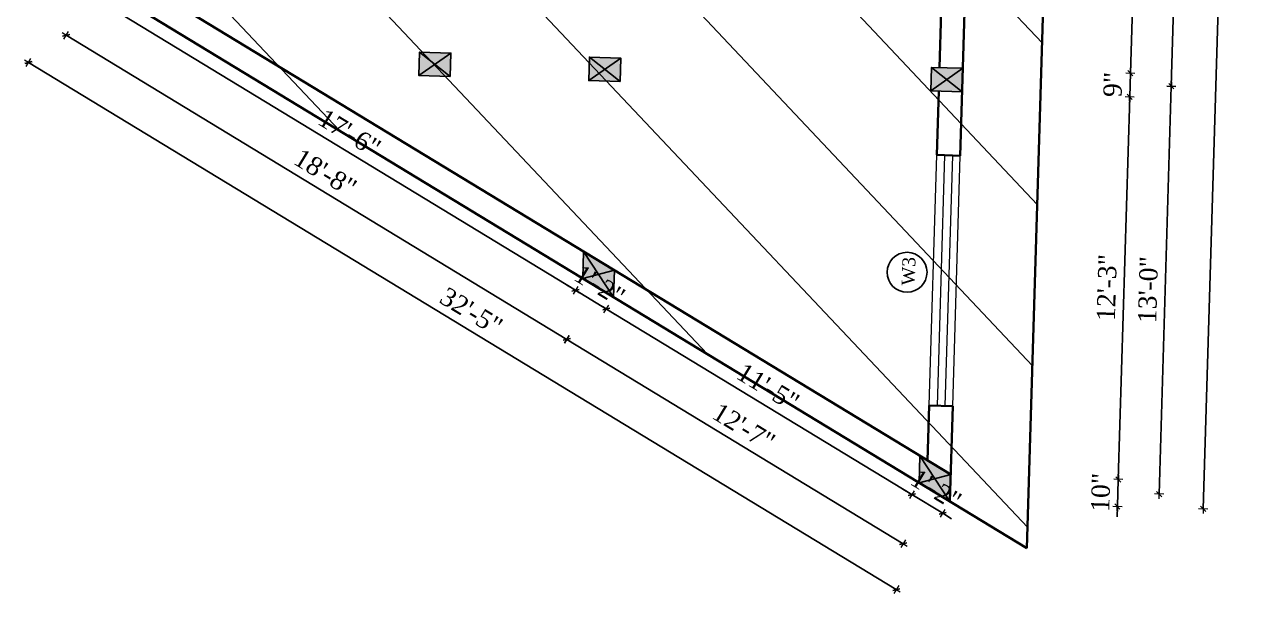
# Model space of a CAD drawing. Header units: inches. Extents: x 4069 to 291496, y -47643 to 12535.
# Drawn here: x 144300.9 to 144770.8, y -20158.6 to -19940.6 of the extents above; entities that cross this region are included whole.
import ezdxf

# ---------------------------------------------------------------- set-up
doc = ezdxf.new("R2010")
doc.units = ezdxf.units.IN
doc.header["$LTSCALE"] = 5
doc.header["$MEASUREMENT"] = 0
for name, color, linetype, lineweight in [('A-WALL', 7, 'Continuous', 9), ('Dimension', 7, 'Continuous', 18), ('Dw', 2, 'Continuous', 18)]:
    doc.layers.add(name, color=color, linetype=linetype, lineweight=lineweight)
doc.layers.add('dim line', color=7, linetype='Continuous', lineweight=15, true_color=0xfab2b2)
doc.layers.add('TEXT', color=6, linetype='Continuous')
doc.layers.add('WALL', color=7, linetype='Continuous')
doc.styles.add('ordinary', font='times.ttf')
doc.dimstyles.new('Copy of 96', dxfattribs={"dimtxt": 7, "dimasz": 4, "dimexe": 0.5, "dimexo": 0.5, "dimgap": 3, "dimtad": 1, "dimdec": 1, "dimzin": 11, "dimdsep": 46, "dimlunit": 4, "dimtxsty": 'ordinary', "dimblk": 'OBLIQUE', "dimcen": 0.09, "dimse1": 1, "dimse2": 1, "dimclrt": 6, "dimazin": 0, "dimtfac": 1, "dimtdec": 1, "dimtix": 1, "dimtmove": 2, "dimatfit": 3, "dimldrblk": 'leader', "dimfxl": 0.5, "dimfxlon": 1, "dimtolj": 1, "dimtzin": 0, "dimarcsym": 0})

# ---------------------------------------------------------------- blocks, each defined once
blk = doc.blocks.new('c2a')
at = {"color": 1, "ltscale": 5}
for p, q in [((18091.63, 4625.76), (18084.82, 4613.76)), ((18101.98, 4625.76), (18091.63, 4625.76)), ((18095.17, 4613.76), (18101.98, 4625.76)), ((18084.82, 4613.76), (18095.17, 4613.76))]:
    blk.add_line(p, q, dxfattribs=at)
blk = doc.blocks.new('oblique')
at = {"color": 0, "lineweight": -2}
blk.add_line((0.25, 0.25), (-0.25, -0.25), dxfattribs=at)
at = {"layer": 'dim line', "lineweight": 9}
for p, q in [((-0.4375, 0), (0.4375, 0)), ((0, 0.4375), (0, -0.4375))]:
    blk.add_line(p, q, dxfattribs=at)
blk = doc.blocks.new('*D4438')
at = {"layer": 'A-WALL', "color": 0, "lineweight": -2, "ltscale": 50, "transparency": 16777216}
blk.add_line((144744.22, -19814.33), (144739.74, -19964.26), dxfattribs=at)
at = {"layer": 'Defpoints', "color": 0, "ltscale": 50, "transparency": 16777216}
for p in [(144664.33, -19811.94), (144659.85, -19961.88), (144739.74, -19964.26)]:
    blk.add_point(p, dxfattribs=at)
at = {"layer": 'A-WALL', "color": 0, "lineweight": -2, "ltscale": 50, "transparency": 16777216, "xscale": 4, "yscale": 4, "zscale": 4}
for p, rotation in [((144744.22, -19814.33), 88.28998542889815), ((144739.74, -19964.26), 268.2899854288981)]:
    blk.add_blockref('oblique', p, dxfattribs=dict(at, rotation=rotation))
at = {"layer": 'A-WALL', "color": 6, "ltscale": 50, "transparency": 16777216, "insert": (144735.42, -19889.1), "char_height": 7, "attachment_point": 5, "rotation": 88.29, "style": 'ordinary'}
blk.add_mtext('\\A1;12\'-6"', dxfattribs=at)
blk = doc.blocks.new('_OBLIQUE')
at = {"color": 0, "linetype": 'ByBlock'}
blk.add_line((-0.5, -0.5), (0.5, 0.5), dxfattribs=at)
blk = doc.blocks.new('leader')
at = {"layer": 'Dimension'}
for p, q in [((0, -4.33), (0, 4.33)), ((-4.42, 0), (4.42, 0))]:
    blk.add_line(p, q, dxfattribs=at)
blk = doc.blocks.new('*D4439')
at = {"layer": 'A-WALL', "color": 0, "lineweight": -2, "ltscale": 50, "transparency": 16777216}
blk.add_line((144739.74, -19964.26), (144735.08, -20120.52), dxfattribs=at)
at = {"layer": 'Defpoints', "color": 0, "ltscale": 50, "transparency": 16777216}
for p in [(144659.85, -19961.88), (144655.19, -20118.13), (144735.08, -20120.52)]:
    blk.add_point(p, dxfattribs=at)
at = {"layer": 'A-WALL', "color": 0, "lineweight": -2, "ltscale": 50, "transparency": 16777216, "xscale": 4, "yscale": 4, "zscale": 4}
for p, rotation in [((144739.74, -19964.26), 88.28998542889815), ((144735.08, -20120.52), 268.2899854288981)]:
    blk.add_blockref('oblique', p, dxfattribs=dict(at, rotation=rotation))
at = {"layer": 'A-WALL', "color": 6, "ltscale": 50, "transparency": 16777216, "insert": (144730.85, -20042.19), "char_height": 7, "attachment_point": 5, "rotation": 88.29, "style": 'ordinary'}
blk.add_mtext('\\A1;13\'-0"', dxfattribs=at)
blk = doc.blocks.new('*D4440')
at = {"layer": 'A-WALL', "color": 0, "lineweight": -2, "ltscale": 50, "transparency": 16777216}
blk.add_line((144769.04, -19553.45), (144751.94, -20126.2), dxfattribs=at)
at = {"layer": 'Defpoints', "color": 0, "ltscale": 50, "transparency": 16777216}
for p in [(144672.13, -19550.56), (144655.03, -20123.3), (144751.94, -20126.2)]:
    blk.add_point(p, dxfattribs=at)
at = {"layer": 'A-WALL', "color": 0, "lineweight": -2, "ltscale": 50, "transparency": 16777216, "xscale": 4, "yscale": 4, "zscale": 4}
for p, rotation in [((144769.04, -19553.45), 88.28998542889815), ((144751.94, -20126.2), 268.2899854288981)]:
    blk.add_blockref('oblique', p, dxfattribs=dict(at, rotation=rotation))
at = {"layer": 'A-WALL', "color": 6, "ltscale": 50, "transparency": 16777216, "insert": (144753.92, -19839.63), "char_height": 7, "attachment_point": 5, "rotation": 88.29, "style": 'ordinary'}
blk.add_mtext('\\A1;47\'-9"', dxfattribs=at)
blk = doc.blocks.new('*D4441')
at = {"layer": 'A-WALL', "color": 0, "lineweight": -2, "ltscale": 50, "transparency": 16777216}
for p, q in [((144640.46, -20120.7), (144637.05, -20118.62)), ((144652.26, -20127.87), (144640.46, -20120.7)), ((144652.26, -20127.87), (144655.67, -20129.95))]:
    blk.add_line(p, q, dxfattribs=at)
at = {"layer": 'Defpoints', "color": 0, "ltscale": 50, "transparency": 16777216}
for p in [(144643.24, -20116.14), (144640.46, -20120.7), (144655.03, -20123.3)]:
    blk.add_point(p, dxfattribs=at)
at = {"layer": 'A-WALL', "color": 0, "lineweight": -2, "ltscale": 50, "transparency": 16777216, "xscale": 4, "yscale": 4, "zscale": 4}
for p, rotation in [((144640.46, -20120.7), 328.7014709224883), ((144652.26, -20127.87), 148.7014709224883)]:
    blk.add_blockref('oblique', p, dxfattribs=dict(at, rotation=rotation))
at = {"layer": 'A-WALL', "color": 6, "ltscale": 50, "transparency": 16777216, "insert": (144649.74, -20118.73), "char_height": 7, "attachment_point": 5, "rotation": 328.7015, "style": 'ordinary'}
blk.add_mtext('\\A1;1\'-2"', dxfattribs=at)
blk = doc.blocks.new('*D4442')
at = {"layer": 'A-WALL', "color": 0, "lineweight": -2, "ltscale": 50, "transparency": 16777216}
blk.add_line((144640.46, -20120.7), (144523.53, -20049.61), dxfattribs=at)
at = {"layer": 'Defpoints', "color": 0, "ltscale": 50, "transparency": 16777216}
for p in [(144526.31, -20045.04), (144523.53, -20049.61), (144643.24, -20116.14)]:
    blk.add_point(p, dxfattribs=at)
at = {"layer": 'A-WALL', "color": 0, "lineweight": -2, "ltscale": 50, "transparency": 16777216, "xscale": 4, "yscale": 4, "zscale": 4}
for p, rotation in [((144523.53, -20049.61), 148.7014709249454), ((144640.46, -20120.7), 328.7014709249455)]:
    blk.add_blockref('oblique', p, dxfattribs=dict(at, rotation=rotation))
at = {"layer": 'A-WALL', "color": 6, "ltscale": 50, "transparency": 16777216, "insert": (144585.41, -20079.55), "char_height": 7, "attachment_point": 5, "rotation": 328.7015, "style": 'ordinary'}
blk.add_mtext('\\A1;11\'-5"', dxfattribs=at)
blk = doc.blocks.new('*D4443')
at = {"layer": 'A-WALL', "color": 0, "lineweight": -2, "ltscale": 50, "transparency": 16777216}
for p, q in [((144511.74, -20042.44), (144508.32, -20040.36)), ((144523.53, -20049.61), (144511.74, -20042.44)), ((144523.53, -20049.61), (144526.95, -20051.69))]:
    blk.add_line(p, q, dxfattribs=at)
at = {"layer": 'Defpoints', "color": 0, "ltscale": 50, "transparency": 16777216}
for p in [(144514.52, -20037.88), (144511.74, -20042.44), (144526.31, -20045.04)]:
    blk.add_point(p, dxfattribs=at)
at = {"layer": 'A-WALL', "color": 0, "lineweight": -2, "ltscale": 50, "transparency": 16777216, "xscale": 4, "yscale": 4, "zscale": 4}
for p, rotation in [((144511.74, -20042.44), 328.7014709249455), ((144523.53, -20049.61), 148.7014709249454)]:
    blk.add_blockref('oblique', p, dxfattribs=dict(at, rotation=rotation))
at = {"layer": 'A-WALL', "color": 6, "ltscale": 50, "transparency": 16777216, "insert": (144521.01, -20040.47), "char_height": 7, "attachment_point": 5, "rotation": 328.7015, "style": 'ordinary'}
blk.add_mtext('\\A1;1\'-2"', dxfattribs=at)
blk = doc.blocks.new('*D4444')
at = {"layer": 'A-WALL', "color": 0, "lineweight": -2, "ltscale": 50, "transparency": 16777216}
blk.add_line((144511.74, -20042.44), (144331.92, -19933.12), dxfattribs=at)
at = {"layer": 'Defpoints', "color": 0, "ltscale": 50, "transparency": 16777216}
for p in [(144334.7, -19928.55), (144331.92, -19933.12), (144514.52, -20037.88)]:
    blk.add_point(p, dxfattribs=at)
at = {"layer": 'A-WALL', "color": 0, "lineweight": -2, "ltscale": 50, "transparency": 16777216, "xscale": 4, "yscale": 4, "zscale": 4}
for p, rotation in [((144331.92, -19933.12), 148.7014709249454), ((144511.74, -20042.44), 328.7014709249455)]:
    blk.add_blockref('oblique', p, dxfattribs=dict(at, rotation=rotation))
at = {"layer": 'A-WALL', "color": 6, "ltscale": 50, "transparency": 16777216, "insert": (144425.25, -19982.16), "char_height": 7, "attachment_point": 5, "rotation": 328.7015, "style": 'ordinary'}
blk.add_mtext('\\A1;17\'-6"', dxfattribs=at)
blk = doc.blocks.new('*D4446')
at = {"layer": 'A-WALL', "color": 0, "lineweight": -2, "ltscale": 50, "transparency": 16777216}
blk.add_line((144316.78, -19944.75), (144508.39, -20061.24), dxfattribs=at)
at = {"layer": 'Defpoints', "color": 0, "ltscale": 50, "transparency": 16777216}
for p in [(144328.8, -19924.97), (144520.41, -20041.46), (144508.39, -20061.24)]:
    blk.add_point(p, dxfattribs=at)
at = {"layer": 'A-WALL', "color": 0, "lineweight": -2, "ltscale": 50, "transparency": 16777216, "xscale": 4, "yscale": 4, "zscale": 4}
for p, rotation in [((144316.78, -19944.75), 148.7014709224112), ((144508.39, -20061.24), 328.7014709224112)]:
    blk.add_blockref('oblique', p, dxfattribs=dict(at, rotation=rotation))
at = {"layer": 'A-WALL', "color": 6, "ltscale": 50, "transparency": 16777216, "insert": (144415.99, -19997.39), "char_height": 7, "attachment_point": 5, "rotation": 328.7015, "style": 'ordinary'}
blk.add_mtext('\\A1;18\'-8"', dxfattribs=at)
blk = doc.blocks.new('*D4447')
at = {"layer": 'A-WALL', "color": 0, "lineweight": -2, "ltscale": 50, "transparency": 16777216}
blk.add_line((144508.39, -20061.24), (144637.11, -20139.5), dxfattribs=at)
at = {"layer": 'Defpoints', "color": 0, "ltscale": 50, "transparency": 16777216}
for p in [(144520.41, -20041.46), (144649.14, -20119.72), (144637.11, -20139.5)]:
    blk.add_point(p, dxfattribs=at)
at = {"layer": 'A-WALL', "color": 0, "lineweight": -2, "ltscale": 50, "transparency": 16777216, "xscale": 4, "yscale": 4, "zscale": 4}
for p, rotation in [((144508.39, -20061.24), 148.7014709249455), ((144637.11, -20139.5), 328.7014709249455)]:
    blk.add_blockref('oblique', p, dxfattribs=dict(at, rotation=rotation))
at = {"layer": 'A-WALL', "color": 6, "ltscale": 50, "transparency": 16777216, "insert": (144576.16, -20094.76), "char_height": 7, "attachment_point": 5, "rotation": 328.7015, "style": 'ordinary'}
blk.add_mtext('\\A1;12\'-7"', dxfattribs=at)
blk = doc.blocks.new('*D4448')
at = {"layer": 'A-WALL', "color": 0, "lineweight": -2, "ltscale": 50, "transparency": 16777216}
blk.add_line((144634.5, -20157.08), (144302.37, -19955.16), dxfattribs=at)
at = {"layer": 'Defpoints', "color": 0, "ltscale": 50, "transparency": 16777216}
for p in [(144322.91, -19921.38), (144302.37, -19955.16), (144655.03, -20123.3)]:
    blk.add_point(p, dxfattribs=at)
at = {"layer": 'A-WALL', "color": 0, "lineweight": -2, "ltscale": 50, "transparency": 16777216, "xscale": 4, "yscale": 4, "zscale": 4}
for p, rotation in [((144302.37, -19955.16), 148.7014709224075), ((144634.5, -20157.08), 328.7014709224075)]:
    blk.add_blockref('oblique', p, dxfattribs=dict(at, rotation=rotation))
at = {"layer": 'A-WALL', "color": 6, "ltscale": 50, "transparency": 16777216, "insert": (144471.84, -20050.51), "char_height": 7, "attachment_point": 5, "rotation": 328.7015, "style": 'ordinary'}
blk.add_mtext('\\A1;32\'-5"', dxfattribs=at)
blk = doc.blocks.new('*D4460')
at = {"layer": 'A-WALL', "color": 0, "lineweight": -2, "ltscale": 50, "transparency": 16777216}
for p, q in [((144719.44, -20114.87), (144719.56, -20110.87)), ((144719.13, -20125.22), (144719.44, -20114.87)), ((144719.13, -20125.22), (144719.01, -20129.22))]:
    blk.add_line(p, q, dxfattribs=at)
at = {"layer": 'Defpoints', "color": 0, "ltscale": 50, "transparency": 16777216}
for p in [(144655.34, -20112.96), (144719.44, -20114.87), (144655.03, -20123.3)]:
    blk.add_point(p, dxfattribs=at)
at = {"layer": 'A-WALL', "color": 0, "lineweight": -2, "ltscale": 50, "transparency": 16777216, "xscale": 4, "yscale": 4, "zscale": 4}
for p, rotation in [((144719.44, -20114.87), 268.2899854288981), ((144719.13, -20125.22), 88.28998542889815)]:
    blk.add_blockref('oblique', p, dxfattribs=dict(at, rotation=rotation))
at = {"layer": 'A-WALL', "color": 6, "ltscale": 50, "transparency": 16777216, "insert": (144712.73, -20119.85), "char_height": 7, "attachment_point": 5, "rotation": 88.29, "style": 'ordinary'}
blk.add_mtext('\\A1;10"', dxfattribs=at)
blk = doc.blocks.new('*D4461')
at = {"layer": 'A-WALL', "color": 0, "lineweight": -2, "ltscale": 50, "transparency": 16777216}
blk.add_line((144719.44, -20114.87), (144723.81, -19968.29), dxfattribs=at)
at = {"layer": 'Defpoints', "color": 0, "ltscale": 50, "transparency": 16777216}
for p in [(144659.72, -19966.37), (144723.81, -19968.29), (144655.34, -20112.96)]:
    blk.add_point(p, dxfattribs=at)
at = {"layer": 'A-WALL', "color": 0, "lineweight": -2, "ltscale": 50, "transparency": 16777216, "xscale": 4, "yscale": 4, "zscale": 4}
for p, rotation in [((144723.81, -19968.29), 88.28998542889815), ((144719.44, -20114.87), 268.2899854288981)]:
    blk.add_blockref('oblique', p, dxfattribs=dict(at, rotation=rotation))
at = {"layer": 'A-WALL', "color": 6, "ltscale": 50, "transparency": 16777216, "insert": (144715.07, -20041.38), "char_height": 7, "attachment_point": 5, "rotation": 88.29, "style": 'ordinary'}
blk.add_mtext('\\A1;12\'-3"', dxfattribs=at)
blk = doc.blocks.new('*D4462')
at = {"layer": 'A-WALL', "color": 0, "lineweight": -2, "ltscale": 50, "transparency": 16777216}
for p, q in [((144724.08, -19959.29), (144724.2, -19955.29)), ((144723.81, -19968.29), (144724.08, -19959.29)), ((144723.81, -19968.29), (144723.69, -19972.29))]:
    blk.add_line(p, q, dxfattribs=at)
at = {"layer": 'Defpoints', "color": 0, "ltscale": 50, "transparency": 16777216}
for p in [(144659.98, -19957.38), (144724.08, -19959.29), (144659.72, -19966.37)]:
    blk.add_point(p, dxfattribs=at)
at = {"layer": 'A-WALL', "color": 0, "lineweight": -2, "ltscale": 50, "transparency": 16777216, "xscale": 4, "yscale": 4, "zscale": 4}
for p, rotation in [((144724.08, -19959.29), 268.2899854288981), ((144723.81, -19968.29), 88.28998542889815)]:
    blk.add_blockref('oblique', p, dxfattribs=dict(at, rotation=rotation))
at = {"layer": 'A-WALL', "color": 6, "ltscale": 50, "transparency": 16777216, "insert": (144717.38, -19963.59), "char_height": 7, "attachment_point": 5, "rotation": 88.29, "style": 'ordinary'}
blk.add_mtext('\\A1;9"', dxfattribs=at)
blk = doc.blocks.new('*D4463')
at = {"layer": 'A-WALL', "color": 0, "lineweight": -2, "ltscale": 50, "transparency": 16777216}
blk.add_line((144724.08, -19959.29), (144728.29, -19818.36), dxfattribs=at)
at = {"layer": 'Defpoints', "color": 0, "ltscale": 50, "transparency": 16777216}
for p in [(144664.19, -19816.44), (144728.29, -19818.36), (144659.98, -19957.38)]:
    blk.add_point(p, dxfattribs=at)
at = {"layer": 'A-WALL', "color": 0, "lineweight": -2, "ltscale": 50, "transparency": 16777216, "xscale": 4, "yscale": 4, "zscale": 4}
for p, rotation in [((144728.29, -19818.36), 88.28998542889815), ((144724.08, -19959.29), 268.2899854288981)]:
    blk.add_blockref('oblique', p, dxfattribs=dict(at, rotation=rotation))
at = {"layer": 'A-WALL', "color": 6, "ltscale": 50, "transparency": 16777216, "insert": (144719.62, -19888.63), "char_height": 7, "attachment_point": 5, "rotation": 88.29, "style": 'ordinary'}
blk.add_mtext('\\A1;11\'-9"', dxfattribs=at)

msp = doc.modelspace()

# ---------------------------------------------------------------- hatches: boundary and pattern name
at = {"layer": 'WALL', "linetype": 'ByBlock', "ltscale": 5, "true_color": 0xf8991e}
h = msp.add_hatch(dxfattribs=at)
h.set_pattern_fill('ANSI31', color=30, scale=350, angle=448.2899854)
h.set_pattern_definition([(133.29, (141853.485, -27336.42), (-31.8453, -29.99899), [])])
h.paths.add_polyline_path([(144684.50912, -20141.22671), (144305.22145, -19910.62953), (144316.22287, -19542.12508), (144702.11631, -19551.45506)])
h = msp.add_hatch(color=30, dxfattribs=at)
h.dxf.hatch_style = 1
h.paths.add_polyline_path([(144457.94007, -19955.84879), (144463.80312, -19960.52583), (144464.07168, -19951.52984)])
h.paths.add_polyline_path([(144464.07168, -19951.52984), (144452.07703, -19951.17175), (144457.94007, -19955.84879)])
h.paths.add_polyline_path([(144457.94007, -19955.84879), (144452.07703, -19951.17175), (144451.80846, -19960.16774)])
h.paths.add_polyline_path([(144451.80846, -19960.16774), (144463.80312, -19960.52583), (144457.94007, -19955.84879)])
h = msp.add_hatch(color=30, dxfattribs=at)
h.dxf.hatch_style = 1
h.paths.add_polyline_path([(144522.91113, -19957.78845), (144528.77417, -19962.46549), (144529.04274, -19953.4695)])
h.paths.add_polyline_path([(144529.04274, -19953.4695), (144517.04808, -19953.11141), (144522.91113, -19957.78845)])
h.paths.add_polyline_path([(144522.91113, -19957.78845), (144517.04808, -19953.11141), (144516.77951, -19962.1074)])
h.paths.add_polyline_path([(144516.77951, -19962.1074), (144528.77417, -19962.46549), (144522.91113, -19957.78845)])
h = msp.add_hatch(color=30, dxfattribs=at)
h.dxf.hatch_style = 1
h.paths.add_polyline_path([(144653.85279, -19961.69762), (144659.71583, -19966.37466), (144659.9844, -19957.37867)])
h.paths.add_polyline_path([(144659.9844, -19957.37867), (144647.98974, -19957.02057), (144653.85279, -19961.69762)])
h.paths.add_polyline_path([(144653.85279, -19961.69762), (144647.98974, -19957.02057), (144647.72117, -19966.01657)])
h.paths.add_polyline_path([(144647.72117, -19966.01657), (144659.71583, -19966.37466), (144653.85279, -19961.69762)])
h = msp.add_hatch(color=30, dxfattribs=at)
h.dxf.hatch_style = 1
h.paths.add_polyline_path([(144520.56758, -20036.28805), (144526.61766, -20034.69994), (144514.82634, -20027.53111)])
h.paths.add_polyline_path([(144520.56758, -20036.28805), (144514.82634, -20027.53111), (144514.51749, -20037.87616)])
h.paths.add_polyline_path([(144514.51749, -20037.87616), (144526.30882, -20045.04499), (144520.56758, -20036.28805)])
h.paths.add_polyline_path([(144520.56758, -20036.28805), (144526.30882, -20045.04499), (144526.61766, -20034.69994)])
h = msp.add_hatch(color=30, dxfattribs=at)
h.dxf.hatch_style = 1
h.paths.add_polyline_path([(144649.28956, -20114.54772), (144655.33965, -20112.9596), (144643.54832, -20105.79078)])
h.paths.add_polyline_path([(144649.28956, -20114.54772), (144643.54832, -20105.79078), (144643.23948, -20116.13583)])
h.paths.add_polyline_path([(144643.23948, -20116.13583), (144655.0308, -20123.30465), (144649.28956, -20114.54772)])
h.paths.add_polyline_path([(144649.28956, -20114.54772), (144655.0308, -20123.30465), (144655.33965, -20112.9596)])

# ---------------------------------------------------------------- linework, layer by layer
at = {"color": 1, "ltscale": 5}
for p, q in [((144464.07168, -19951.52984), (144451.80846, -19960.16774)), ((144463.80312, -19960.52583), (144452.07703, -19951.17175)), ((144529.04274, -19953.4695), (144516.77951, -19962.1074)), ((144528.77417, -19962.46549), (144517.04808, -19953.11141)), ((144659.71583, -19966.37466), (144647.98974, -19957.02057)), ((144659.9844, -19957.37867), (144647.72117, -19966.01657)), ((144526.30882, -20045.04499), (144514.82634, -20027.53111)), ((144526.61766, -20034.69994), (144514.51749, -20037.87616)), ((144655.0308, -20123.30465), (144643.54832, -20105.79078)), ((144655.33965, -20112.9596), (144643.23948, -20116.13583))]:
    msp.add_line(p, q, dxfattribs=at)
at = {"layer": 'A-WALL', "lineweight": 30}
for p, q in [((144684.50912, -20141.22671), (144702.12181, -19551.27063)), ((144684.50912, -20141.22671), (144305.22145, -19910.62953)), ((144655.33965, -20112.9596), (144323.21728, -19911.03772)), ((144650.98841, -19957.1101), (144651.62999, -19935.61959)), ((144658.98473, -19990.86366), (144660.62598, -19935.88816)), ((144649.98874, -19990.59509), (144650.71984, -19966.10609)), ((144658.98473, -19990.86366), (144649.98874, -19990.59509)), ((144646.49615, -20107.58299), (144647.12401, -20086.55234)), ((144656.12, -20086.82091), (144647.12401, -20086.55234)), ((144655.0308, -20123.30465), (144656.12, -20086.82091))]:
    msp.add_line(p, q, dxfattribs=at)
at = {"layer": 'Dw', "color": 3}
for p, q in [((144647.12401, -20086.55234), (144649.98874, -19990.59509)), ((144652.9874, -19990.68462), (144650.12267, -20086.64186)), ((144655.98606, -19990.77414), (144653.12133, -20086.73139)), ((144656.12, -20086.82091), (144658.98473, -19990.86366))]:
    msp.add_line(p, q, dxfattribs=at)
at = {"layer": 'TEXT'}
msp.add_circle((144638.61831, -20035.52871), 7.64038, dxfattribs=at)
at = {"layer": 'WALL', "color": 2, "linetype": 'ByBlock', "ltscale": 5}
for points in [[(144463.80312, -19960.52583), (144464.07168, -19951.52984), (144452.07703, -19951.17175), (144451.80846, -19960.16774)], [(144528.77417, -19962.46549), (144529.04274, -19953.4695), (144517.04808, -19953.11141), (144516.77951, -19962.1074)], [(144659.71583, -19966.37466), (144659.9844, -19957.37867), (144647.98974, -19957.02057), (144647.72117, -19966.01657)], [(144526.30882, -20045.04499), (144526.61766, -20034.69994), (144514.82634, -20027.53111), (144514.51749, -20037.87616)], [(144655.0308, -20123.30465), (144655.33965, -20112.9596), (144643.54832, -20105.79078), (144643.23948, -20116.13583)]]:
    msp.add_lwpolyline(points, close=True, dxfattribs=at)

# ---------------------------------------------------------------- block references
at = {"layer": 'WALL', "color": 2, "linetype": 'ByBlock', "ltscale": 5, "rotation": 88.28998542813865}
for p in [(148598.34504, -38259.48928), (148727.06703, -38337.74894)]:
    msp.add_blockref('c2a', p, dxfattribs=at)

# ---------------------------------------------------------------- texts
at = {"layer": 'TEXT', "style": 'ordinary'}
msp.add_text('W3', height=5, rotation=88.2903735, dxfattribs=at).set_placement((144641.53087, -20040.6509))

# ---------------------------------------------------------------- dimensions: what is measured, and where the dimension line sits
at = {"layer": 'A-WALL', "ltscale": 50}
for base, p1, p2, angle, picture, middle in [((144751.94035, -20126.19782), (144672.12967, -19550.55983), (144655.0308, -20123.30465), 88.2899854, '*D4440', (144753.92205, -19839.62933)), ((144739.74203, -19964.26177), (144664.32626, -19811.94346), (144659.85011, -19961.87666), 88.2899854, '*D4438', (144735.42246, -19889.0994)), ((144728.29026, -19818.35506), (144659.9844, -19957.37867), (144664.19197, -19816.44146), 88.2899854, '*D4463', (144719.61875, -19888.62759)), ((144331.92465, -19933.11612), (144514.51749, -20037.87616), (144334.69976, -19928.55159), 328.7014709, '*D4444', (144425.24695, -19982.16396)), ((144724.08269, -19959.29227), (144659.71583, -19966.37466), (144659.9844, -19957.37867), 88.2899854, '*D4462', (144717.38067, -19963.59419)), ((144735.07714, -20120.51724), (144659.85011, -19961.87666), (144655.18522, -20118.13213), 88.2899854, '*D4439', (144730.85195, -20042.19374)), ((144723.81412, -19968.28826), (144655.33965, -20112.9596), (144659.71583, -19966.37466), 88.2899854, '*D4461', (144715.06839, -20041.38496)), ((144511.74238, -20042.44069), (144526.30882, -20045.04499), (144514.51749, -20037.87616), 328.7014709, '*D4443', (144521.01478, -20040.47103)), ((144637.10832, -20139.50202), (144520.41316, -20041.46058), (144649.13514, -20119.72024), 148.7014709, '*D4447', (144576.16077, -20094.75775)), ((144523.53371, -20049.60951), (144643.23948, -20116.13583), (144526.30882, -20045.04499), 328.7014709, '*D4442', (144585.40723, -20079.54911)), ((144719.43794, -20114.87321), (144655.0308, -20123.30465), (144655.33965, -20112.9596), 88.2899854, '*D4460', (144712.72587, -20119.84996))]:
    dim = msp.add_linear_dim(base=base, p1=p1, p2=p2, angle=angle, dimstyle='Copy of 96', override={"dimdec": 0, "dimblk": 'oblique', "dimtdec": 0, "dimarcsym": 1}, dxfattribs=at)
    dim.commit()
    dim.dimension.update_dxf_attribs({"geometry": picture, "text_midpoint": middle})
for p1, p2, distance, picture, middle in [((144655.0308, -20123.30465), (144322.90844, -19921.38277), 39.52759, '*D4448', (144471.84334, -20050.51312)), ((144328.8041, -19924.96718), (144520.41316, -20041.46058), -23.15088, '*D4446', (144415.99001, -19997.38984)), ((144655.0308, -20123.30465), (144643.23948, -20116.13583), 5.34192, '*D4441', (144649.73676, -20118.7307))]:
    dim = msp.add_aligned_dim(p1=p1, p2=p2, distance=distance, dimstyle='Copy of 96', override={"dimdec": 0, "dimblk": 'oblique', "dimtdec": 0, "dimarcsym": 1}, dxfattribs=at)
    dim.commit()
    dim.dimension.update_dxf_attribs({"geometry": picture, "text_midpoint": middle})

doc.saveas('drawing.dxf')
